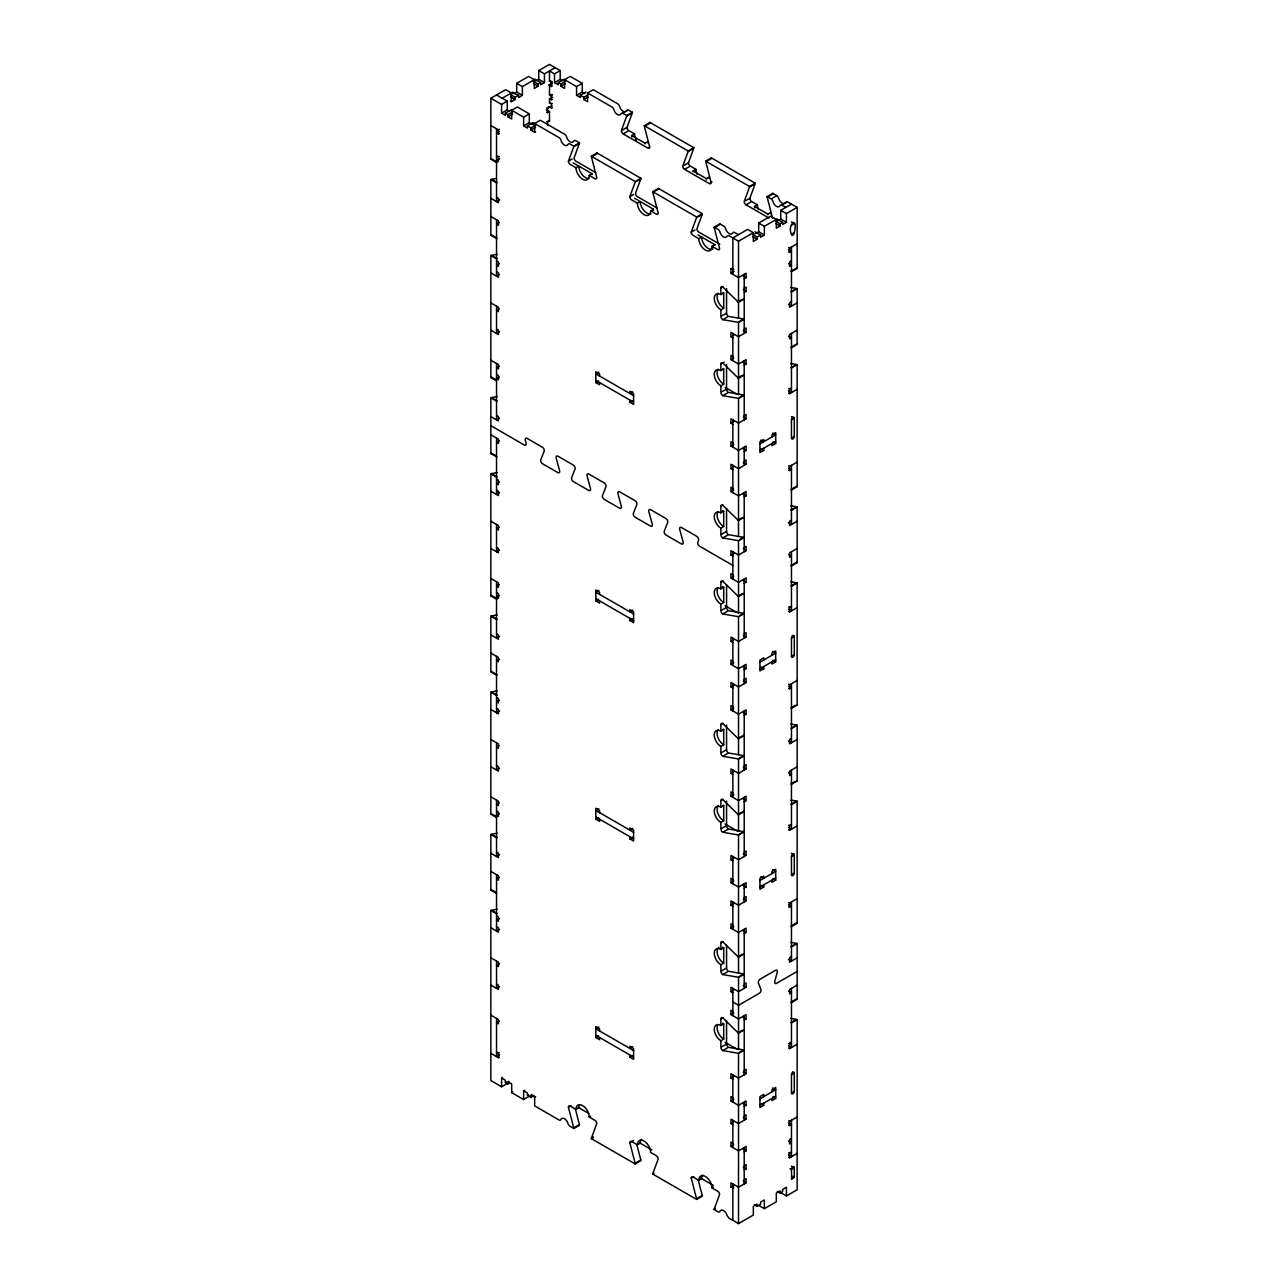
<?xml version="1.0" encoding="UTF-8"?>
<svg xmlns="http://www.w3.org/2000/svg" width="1288" height="1288" viewBox="0 0 1288 1288"><rect width="100%" height="100%" fill="white"/><g stroke="black" fill="none" stroke-linecap="round" stroke-linejoin="round"><path stroke-width="1.5" d="M794.294 1177.119L791.701 1179.389L791.46 1169.391A2.013 1.159 -60 0 1 792.877 1166.928A2.013 1.159 -60 0 1 794.294 1167.749L794.294 1177.119L792.877 1176.298M573.128 162.835L592.045 173.751L589.212 175.393A9.354 5.41 60 0 1 582.595 179.209A9.354 5.41 60 0 1 575.978 167.746L570.294 164.478A2.673 1.546 60 0 1 568.411 161.193L573.74 146.703A2.673 1.546 60 0 0 573.82 146.124L579.487 142.855L574.947 140.328L573.707 140.972A5.345 3.091 60 0 1 570.149 141.825A5.345 3.091 60 0 1 566.591 136.866A2.673 1.546 60 0 0 564.804 134.371L540.332 120.251L534.665 123.519L534.665 132.262L535.615 131.714M579.487 142.855A2.673 1.546 60 0 1 579.407 143.435L574.078 157.925A2.673 1.546 60 0 0 575.978 161.193L595.636 172.544M626.113 111.267A5.345 3.091 60 0 0 626.644 110.414L627.884 109.77L632.424 112.298L626.741 115.566A2.673 1.546 60 0 1 626.676 116.145L621.347 130.635A2.673 1.546 60 0 0 623.231 133.904L647.816 148.104A2.673 1.546 60 0 0 649.699 147.009L644.37 126.369A2.689 1.546 60 0 1 644.306 125.693L649.973 122.424L693.83 147.75A2.673 1.546 60 0 1 693.749 148.329L688.436 162.819L683.703 165.54M622.297 130.088L627.014 127.367L632.344 112.861A2.673 1.546 60 0 0 632.424 112.298M634.549 198.288L653.451 209.203L650.617 210.846A9.354 5.41 60 0 1 644 214.661A9.354 5.41 60 0 1 637.383 203.198L631.716 199.93A2.673 1.546 60 0 1 629.816 196.662L635.145 182.155A2.673 1.546 60 0 0 635.226 181.576L640.893 178.308L597.036 152.982L591.369 156.267A2.689 1.546 60 0 0 591.45 156.927L596.763 177.567A2.673 1.546 60 0 1 595.217 178.823L589.212 175.393M640.893 178.308A2.673 1.546 60 0 1 640.812 178.887L635.499 193.377A2.673 1.546 60 0 0 637.383 196.662L657.041 208.012M693.83 147.75L688.162 151.018A2.673 1.546 60 0 1 688.082 151.598L682.753 166.088A2.673 1.546 60 0 0 684.653 169.372L709.221 183.556A2.673 1.546 60 0 0 711.121 182.461L705.792 161.821A2.689 1.546 60 0 1 705.711 161.161L711.379 157.877L755.251 183.202A2.673 1.546 60 0 1 755.171 183.782L749.841 198.272L745.108 201.008M698.08 234.963L714.872 244.656L712.023 246.298A9.354 5.41 60 0 1 705.405 250.114A9.354 5.41 60 0 1 698.788 238.666L692.735 235.108A2.673 1.546 60 0 1 691.237 232.114L696.55 217.624A2.673 1.546 60 0 0 696.631 217.044L702.314 213.76L658.442 188.434L652.774 191.719A2.689 1.546 60 0 0 652.855 192.379L658.184 213.035A2.673 1.546 60 0 1 656.284 214.114L650.617 210.846M702.314 213.76A2.673 1.546 60 0 1 702.234 214.339L696.905 228.829A2.673 1.546 60 0 0 698.402 231.84L719.799 244.237M755.251 183.202L749.568 186.47A2.673 1.546 60 0 1 749.487 187.05L744.174 201.556A2.673 1.546 60 0 0 746.058 204.824L769 218.075M636.819 1144.533L640.812 1160.021A2.673 1.546 60 0 1 640.893 1160.681L635.226 1163.966L591.369 1138.64A2.689 1.546 60 0 1 591.45 1138.061L596.763 1123.571A2.673 1.546 60 0 0 595.217 1120.528L589.212 1117.018A9.354 5.41 60 0 0 582.595 1105.555A9.354 5.41 60 0 0 575.978 1109.37L570.294 1106.102A2.673 1.546 60 0 0 568.411 1107.197L573.74 1127.837A2.673 1.546 60 0 1 573.82 1128.497L579.487 1125.229A2.673 1.546 60 0 0 579.407 1124.553L575.414 1109.081M698.241 1179.985L702.234 1195.473A2.673 1.546 60 0 1 702.314 1196.133L696.631 1199.418L652.774 1174.092A2.689 1.546 60 0 1 652.855 1173.513L658.184 1159.023A2.673 1.546 60 0 0 656.284 1155.739L650.617 1152.47A9.354 5.41 60 0 0 644 1141.007A9.354 5.41 60 0 0 637.383 1144.823L631.716 1141.554A2.673 1.546 60 0 0 629.816 1142.649L635.145 1163.289A2.673 1.546 60 0 1 635.226 1163.966M754.285 1204.683L757.119 1206.325L757.119 1204.135L753.335 1206.325L753.335 1215.051L738.523 1223.6L728.863 1218.029L727.092 1215.534A5.345 3.091 60 0 0 723.518 1210.575A5.345 3.091 60 0 0 719.96 1211.428A2.673 1.546 60 0 1 718.173 1211.847L714.18 1209.545A2.689 1.546 60 0 1 714.26 1208.965L719.59 1194.475A2.673 1.546 60 0 0 718.108 1191.497L712.023 1187.922A9.354 5.41 60 0 0 705.405 1176.459A9.354 5.41 60 0 0 698.788 1180.291L692.735 1176.83A2.673 1.546 60 0 0 691.237 1178.101L696.55 1198.742A2.673 1.546 60 0 1 696.631 1199.418M551.892 82.851L549.574 84.654L549.477 94.604A2.013 1.159 -60 0 0 550.346 95.602A2.013 1.159 -60 0 0 551.892 94.362M497.071 162.127A2.673 1.546 -60 0 1 496.54 162.53L490.857 159.245L490.857 98.242L505.669 89.693L511.352 92.961L511.352 101.688L510.402 101.14M516.697 83.318L522.381 86.602L522.381 95.328L516.697 92.06L516.697 83.318L528.644 76.427L534.311 79.695L534.311 88.437L538.094 86.248L538.094 84.058L533.377 81.337M538.754 70.582L544.438 73.867L544.438 82.593L538.754 79.325L538.754 70.582L549.477 64.4L560.183 70.582L560.183 79.325L554.516 82.593L554.516 73.867L549.477 70.953L549.477 81.144L552.311 81.675M502.207 98.242L511.352 92.961M512.061 92.559L518.597 95.328L518.597 97.502L522.381 95.328M522.381 86.602L534.971 79.325L540.654 82.593L540.654 84.783L544.438 82.593M544.438 73.867L555.144 67.668M514.186 93.509L516.697 92.06M536.243 80.774L538.754 79.325M501.579 104.425L507.247 101.14L507.247 109.883L501.579 113.151L501.579 104.425L490.857 98.242M554.516 73.867L560.183 70.582M510.402 94.604L515.12 97.325L518.597 95.328M538.094 84.058L540.654 82.593M511.352 101.688L515.12 99.514L515.12 97.325M549.477 81.144L550.411 80.597M501.579 113.151L505.363 115.34L505.363 113.151L511.03 109.883M548.527 84.96L552.311 86.055M554.516 82.593L558.3 84.783L558.3 82.593L563.967 79.325L576.573 86.602L582.24 83.318L582.24 92.06L576.573 95.328L576.573 86.602M511.69 110.253L517.357 106.985L529.304 113.875L529.304 122.618L523.636 125.886L523.636 117.16L511.69 110.253L511.69 118.995L507.907 116.806L507.907 114.632L512.64 111.895M558.3 82.593L560.844 84.058L565.094 81.611M507.907 116.806L512.64 114.085M560.844 84.058L560.844 86.248L565.094 83.784M549.477 94.604L552.311 95.151M552.311 103.507L549.477 102.96L549.477 98.967L552.616 97.147M490.857 125.532L498.424 129.895L499.374 129.347M549.477 98.967L552.311 99.514M523.636 117.16L529.304 113.875M499.374 131.521L496.54 133.163L499.374 133.71M549.477 102.96L550.411 102.428M546.643 107.886L547.577 108.417L552.117 105.809M548.334 106.679L552.311 107.886M546.643 112.249L549.477 111.702L549.477 121.153L546.643 121.7M523.636 125.886L527.42 128.076L527.42 125.886L533.087 122.618L559.137 137.655A2.673 1.546 60 0 1 560.908 140.134A5.345 3.091 60 0 0 564.482 145.109A5.345 3.091 60 0 0 568.04 144.256L569.28 143.596L573.82 146.124M576.573 95.328L580.357 97.502L580.357 95.328L586.024 92.044M588.069 94.877L583.818 97.325L583.818 99.514L587.602 101.688L587.602 92.961L593.269 89.693L617.741 103.813A2.673 1.546 60 0 1 619.528 106.292A5.345 3.091 60 0 0 625.276 111.734M527.42 125.886L530.881 127.882L535.615 125.161M530.881 127.882L530.881 130.072L535.615 127.351M583.818 99.514L588.069 97.051M496.54 156.09L499.374 156.637M499.374 158.81L496.54 160.453L498.424 161.547L498.424 157.184M587.602 92.961L612.074 107.081A2.673 1.546 60 0 1 613.845 109.577A5.345 3.091 60 0 0 617.419 114.535A5.345 3.091 60 0 0 620.977 113.682L627.481 110.527M574.673 146.156L579.407 143.435M626.676 116.145L631.394 113.408M499.567 199.817L496.54 201.572L496.54 128.8M568.411 161.193L572.194 159.02M623.231 133.904L627.964 131.183M591.45 156.927L596.167 154.206M645.32 125.822L650.054 123.101A2.689 1.546 60 0 1 649.973 122.424M575.978 167.746L578.811 166.104A9.354 5.41 60 0 0 582.273 174.83A9.354 5.41 60 0 0 589.051 178.42M631.861 136.995A9.354 5.41 60 0 1 631.748 135.546L634.582 133.904A9.354 5.41 60 0 0 636.514 140.44M499.374 222.486L496.54 224.128L498.424 225.223L498.424 220.86L490.857 216.481M644.95 143.853A9.354 5.41 60 0 0 644.982 143.193L647.816 141.551A9.354 5.41 60 0 1 647.703 142.871M648.766 147.557L649.699 147.009M636.095 181.624L640.812 178.887M688.082 151.598L692.815 148.877M499.374 263.605L496.54 265.248L498.424 266.326L498.424 261.963L496.54 260.868M629.816 196.662L633.599 194.472M499.567 274.408L496.54 276.163L496.54 219.765M684.653 169.372L689.37 166.635M652.855 192.379L657.588 189.658M706.742 161.274L711.459 158.553A2.689 1.546 60 0 1 711.379 157.877M637.383 203.198L640.216 201.572A9.354 5.41 60 0 0 643.984 210.636A9.354 5.41 60 0 0 651.004 213.728M693.186 171.707A9.354 5.41 60 0 1 693.153 170.998L695.987 169.372A9.354 5.41 60 0 0 697.066 174.17M706.275 179.966A9.354 5.41 60 0 0 706.388 178.646L709.221 177.003A9.354 5.41 60 0 1 709.108 178.34M710.171 183.009L712.055 181.914M499.374 308.895L496.54 310.537L498.424 311.632L498.424 307.269L490.857 302.905M697.5 217.076L702.234 214.339M749.487 187.05L754.221 184.329M499.567 331.708L496.54 333.463L496.54 306.174M691.237 232.114L695.021 229.924M746.058 204.824L750.791 202.087M712.023 246.298L718.108 249.759A2.673 1.546 60 0 0 719.59 248.487L714.26 227.847A2.689 1.546 60 0 1 714.18 227.171L719.863 223.903L723.84 226.205A2.673 1.546 60 0 1 725.627 228.684A5.345 3.091 60 0 0 731.375 234.11M772.494 218.3A2.673 1.546 60 0 0 772.526 217.913L767.197 197.273A2.689 1.546 60 0 1 767.117 196.613L772.8 193.329L776.777 195.631A2.673 1.546 60 0 1 778.564 198.127A5.345 3.091 60 0 0 782.138 203.085A5.345 3.091 60 0 0 785.696 202.232L787.483 201.814L797.143 207.384L797.143 268.403L791.46 271.671A2.689 1.546 60 0 1 790.929 271.269M714.26 227.847L718.994 225.11M768.147 196.726L772.881 194.005M698.788 238.666L701.638 237.024A9.354 5.41 60 0 0 705.1 245.75A9.354 5.41 60 0 0 711.861 249.325M754.671 207.915A9.354 5.41 60 0 1 754.575 206.466L757.408 204.824A9.354 5.41 60 0 0 758.487 209.622M772.059 198.368L776.777 195.631M499.374 366.211L496.54 367.837L498.424 368.932L498.424 364.568L490.857 360.205M767.117 196.613L771.11 198.916A2.673 1.546 60 0 1 772.897 201.395A5.345 3.091 60 0 0 776.455 206.37A5.345 3.091 60 0 0 780.029 205.517L786.533 202.361M767.777 214.774A9.354 5.41 60 0 0 767.793 214.098L770.643 212.472A9.354 5.41 60 0 1 770.53 213.792M776.31 219.411L764.364 226.302L764.364 235.044L758.696 231.76L758.696 223.033L770.643 216.143L776.31 219.411L776.31 228.137L780.093 225.964L780.093 223.774L775.843 221.327M797.143 207.384L786.421 213.567L786.421 222.309L780.753 219.024L780.753 210.298L791.46 204.116M499.374 377.126L496.54 378.752L498.424 379.847L498.424 375.484L496.54 374.389M714.18 227.171L718.173 229.473A2.673 1.546 60 0 1 719.96 231.953A5.345 3.091 60 0 0 723.518 236.928A5.345 3.091 60 0 0 727.092 236.074L728.863 235.656L738.523 241.226L753.335 232.677L753.335 241.403L757.119 239.23L757.119 237.04L752.868 234.577M754.913 233.949L758.696 231.76M776.97 221.214L780.753 219.024M757.119 237.04L760.58 235.044L760.58 237.217L764.364 235.044M780.093 223.774L782.637 222.309L782.637 224.482L786.421 222.309M791.46 225.223L794.294 223.581L791.46 221.939M744.206 278.707L746.09 277.612L746.09 273.249L738.523 277.612L730.972 273.249L730.972 268.87L731.906 268.339M791.46 234.319L794.294 232.677C798.624 214.758 786.775 224.563 791.46 234.319A2.013 1.159 -60 0 0 792.877 235.124A2.013 1.159 -60 0 0 794.294 232.677M733.806 269.417L730.972 268.87M730.972 273.249L734.112 271.43M726.561 288.512L726.561 313.097A2.673 1.546 60 0 0 728.445 316.381L743.659 319.005A2.673 1.546 60 0 1 744.206 319.231L738.523 322.499A2.673 1.546 60 0 0 737.992 322.29L722.777 319.649A2.673 1.546 60 0 1 720.878 316.381L720.878 309.828A9.354 5.41 60 0 1 714.26 298.365A9.354 5.41 60 0 1 720.878 294.55L720.878 287.997L723.003 286.773M788.626 247.586L789.576 248.133L797.143 243.77M499.567 418.133L496.54 419.872L496.54 363.474M788.626 251.965L791.46 251.418L788.626 249.775M720.878 294.55L723.711 292.907L723.711 308.186L720.878 309.828M598.807 372.103L595.797 373.842L633.599 395.674M744.206 288.158L746.09 287.063L746.09 291.442L744.206 292.521M791.46 260.868L789.576 261.963L789.576 266.326L791.46 265.231L788.626 263.605M599.564 376.032L599.564 373.842L595.797 371.668L595.797 382.584L598.63 380.942M720.878 287.997A2.673 1.546 60 0 1 722.777 286.902L737.992 301.843L742.242 299.38M792.345 270.448L795.179 268.822M499.374 440.802L496.54 442.428L498.424 443.523L498.424 439.16L490.857 434.797M721.586 315.963L726.561 313.097M722.777 319.649L727.736 316.784M739.409 321.469L743.659 319.005M795.179 289.269L790.929 291.716A2.673 1.546 60 0 1 791.46 291.941L797.143 288.673L797.143 344.411L791.46 347.68A2.689 1.546 60 0 1 790.929 347.277M632.649 391.858L629.816 393.5L629.816 391.311L633.599 393.5L633.599 404.416L629.816 402.226L629.816 400.037M744.206 329.1L746.09 328.005L746.09 332.368L738.523 336.732L730.972 332.368L730.972 336.732L733.806 335.089M791.46 301.811L789.576 302.889L789.576 307.269L797.143 302.889M629.816 402.226L632.649 400.584M499.374 481.905L496.54 483.547L498.424 484.642L498.424 480.279L496.54 479.184M726.561 364.52L726.561 389.105A2.673 1.546 60 0 0 728.445 392.389L743.659 395.014A2.673 1.546 60 0 1 744.206 395.239L738.523 398.507A2.673 1.546 60 0 0 737.992 398.298L722.777 395.658A2.673 1.546 60 0 1 720.878 392.389L720.878 385.837A9.354 5.41 60 0 1 714.26 374.373A9.354 5.41 60 0 1 720.878 370.558L720.878 364.005L724.194 362.089M499.567 492.708L496.54 494.463L496.54 438.065M732.856 356.374L730.972 355.295L730.972 359.658L733.806 358.016M720.878 370.558L723.711 368.915L723.711 384.194L720.878 385.837M797.143 330.179L789.576 334.558L789.576 338.921L791.46 337.826L788.626 336.184M744.206 365.116L746.09 364.021L746.09 359.658L738.523 364.021L730.972 359.658M720.878 364.005A2.673 1.546 60 0 1 722.777 362.91L737.992 377.851L742.242 375.388M792.345 346.472L795.179 344.83M721.586 391.971L726.561 389.105M722.777 395.658L727.736 392.792M499.374 527.211L496.54 528.837L498.424 529.932L498.424 525.568L490.857 521.205M739.409 397.477L743.659 395.014M795.179 365.277L790.929 367.724A2.673 1.546 60 0 1 791.46 367.949L797.143 364.681L797.143 486.703L791.46 489.987A2.689 1.546 60 0 1 790.929 489.585M499.567 550.024L496.54 551.763L496.54 524.474M744.206 415.509L746.09 414.414L746.09 418.777L738.523 423.14L730.972 418.777L730.972 423.14L733.806 421.514M788.626 388.767L791.46 388.219M788.626 393.13L789.576 393.677L797.143 389.314M732.856 442.798L730.972 441.704L730.972 446.067L733.806 444.424M499.374 584.511L496.54 586.153L498.424 587.248L498.424 582.868L490.857 578.505M791.46 419.872L794.294 418.23L794.294 436.423A2.013 1.159 -60 0 1 792.877 438.886A2.013 1.159 -60 0 1 791.46 438.065L791.46 419.872A2.013 1.159 -60 0 1 792.877 417.409A2.013 1.159 -60 0 1 794.294 418.23L791.46 416.604M744.206 451.524L746.09 450.43L746.09 446.067L738.523 450.43L730.972 446.067M759.952 443.893L775.714 434.797L772.687 433.042M499.374 595.426L496.54 597.069L498.424 598.163L498.424 593.784L496.54 592.705M759.952 450.43L775.714 441.333M744.206 460.991L746.09 459.897L746.09 464.26L738.523 468.623L730.972 464.26L730.972 468.623L733.806 466.997M763.72 448.256L763.72 450.446L759.936 452.619L759.936 441.704L763.72 439.53L763.72 441.704L760.886 440.077M771.914 436.986L771.914 434.797L775.698 432.607L775.698 443.523L771.914 445.712L771.914 443.523M791.46 438.065L794.294 436.423M732.856 488.281L730.972 487.186L730.972 491.549L733.806 489.907M788.626 465.902L789.576 466.449L797.143 462.07M726.561 508.696L726.561 531.413A2.673 1.546 60 0 0 728.445 534.681L743.659 537.321A2.689 1.546 60 0 1 744.206 537.531L738.523 540.815A2.689 1.546 60 0 0 737.992 540.59L722.777 537.949A2.673 1.546 60 0 1 720.878 534.681L720.878 528.128A9.354 5.41 60 0 1 714.26 516.665A9.354 5.41 60 0 1 720.878 512.849L720.878 506.297L723.003 505.073M499.567 636.433L496.54 638.172L496.54 581.79M744.206 497.007L746.09 495.912L746.09 491.549L738.523 495.912L730.972 491.549M788.626 470.265L791.46 469.718L788.626 468.075M720.878 512.849L723.711 511.207L723.711 526.502L720.878 528.128M598.807 590.403L595.797 592.158L633.599 613.99M599.564 594.332L599.564 592.158L595.797 589.968L595.797 600.884L598.63 599.242M720.878 506.297A2.673 1.546 60 0 1 722.777 505.218L737.992 520.143L742.242 517.679M792.345 488.764L796.596 486.301A2.689 1.546 60 0 0 797.143 486.703M744.206 517.277L738.523 520.545A2.673 1.546 60 0 1 737.992 520.143M499.374 659.102L496.54 660.744L498.424 661.823L498.424 657.46L490.857 653.096M721.586 534.279L726.561 531.413M722.777 537.949L727.736 535.084M739.409 539.769L743.659 537.321M795.179 507.569L790.929 510.032A2.673 1.546 60 0 1 791.46 510.257L797.143 506.973L797.143 562.711L791.46 565.996A2.689 1.546 60 0 1 790.929 565.593M632.649 610.158L629.816 611.8L629.816 609.61L633.599 611.8L633.599 622.716L629.816 620.526L629.816 618.353M744.206 547.4L746.09 546.305L746.09 550.668L738.523 555.031L730.972 550.668L730.972 555.031L733.806 553.405M791.46 520.111L789.576 521.205L789.576 525.568L797.143 521.205M629.816 620.526L632.649 618.9M499.374 700.221L496.54 701.847L498.424 702.942L498.424 698.579L496.54 697.484M726.561 584.72L726.561 607.421A2.673 1.546 60 0 0 728.445 610.689L743.659 613.33A2.689 1.546 60 0 1 744.206 613.539L738.523 616.823A2.689 1.546 60 0 0 737.992 616.598L722.777 613.957A2.673 1.546 60 0 1 720.878 610.689L720.878 604.136A9.354 5.41 60 0 1 714.26 592.673A9.354 5.41 60 0 1 720.878 588.858L720.878 582.305L723.003 581.081M499.567 711.024L496.54 712.763L496.54 656.365M732.856 574.69L730.972 573.595L730.972 577.958L733.806 576.332M720.878 588.858L723.711 587.215L723.711 602.51L720.878 604.136M797.143 548.495L789.576 552.858L789.576 557.221L791.46 556.126L788.626 554.5M744.206 583.416L746.09 582.321L746.09 577.958L738.523 582.321L730.972 577.958M720.878 582.305A2.673 1.546 60 0 1 722.777 581.226L737.992 596.151L742.242 593.688M792.345 564.772L796.596 562.309A2.689 1.546 60 0 0 797.143 562.711M744.206 593.285L738.523 596.553A2.689 1.546 60 0 1 737.992 596.151M721.586 610.287L726.561 607.421M722.777 613.957L727.736 611.092M499.374 745.511L496.54 747.153L498.424 748.248L498.424 743.868L490.857 739.505M739.409 615.777L743.659 613.33M795.179 583.577L790.929 586.04A2.673 1.546 60 0 1 791.46 586.265L797.143 582.981L797.143 705.019L791.46 708.287A2.689 1.546 60 0 1 790.929 707.885L795.179 705.438M499.567 768.324L496.54 770.079L496.54 742.79M744.206 633.809L746.09 632.714L746.09 637.093L738.523 641.456L730.972 637.093L730.972 641.456L733.806 639.814M788.626 607.067L791.46 606.519M788.626 611.43L789.576 611.977L797.143 607.614M732.856 661.098L730.972 660.003L730.972 664.366L733.806 662.74M499.374 802.81L496.54 804.453L498.424 805.547L498.424 801.184L490.857 796.821M791.46 638.172L794.294 636.546A2.013 1.159 -60 0 0 792.877 635.725A2.013 1.159 -60 0 0 791.46 638.172L791.46 656.365A2.013 1.159 -60 0 0 792.877 657.186A2.013 1.159 -60 0 0 794.294 654.739L794.294 636.546L792.41 635.451M744.206 669.824L746.09 668.746L746.09 664.366L738.523 668.746L730.972 664.366M759.952 662.193L775.714 653.096L772.687 651.342M499.374 813.726L496.54 815.368L498.424 816.463L498.424 812.1L496.54 811.005M759.952 668.746L775.714 659.649M744.206 679.291L746.09 678.196L746.09 682.56L738.523 686.939L730.972 682.56L730.972 686.939L733.806 685.297M763.72 666.572L763.72 668.746L759.936 670.935L759.936 660.019L763.72 657.83L763.72 660.019M771.914 655.286L771.914 653.096L775.698 650.923L775.698 661.839L771.914 664.012L771.914 661.839M791.46 656.365L794.294 654.739M732.856 706.581L730.972 705.486L730.972 709.849L733.806 708.223M788.626 684.202L789.576 684.749L797.143 680.386M726.561 725.112L726.561 749.713A2.673 1.546 60 0 0 728.445 752.981L743.659 755.621A2.673 1.546 60 0 1 744.206 755.847L738.523 759.115A2.673 1.546 60 0 0 737.992 758.89L722.777 756.265A2.673 1.546 60 0 1 720.878 752.981L720.878 746.444A9.354 5.41 60 0 1 714.26 734.981A9.354 5.41 60 0 1 720.878 731.149L720.878 724.613L723.003 723.373M499.567 854.733L496.54 856.488L496.54 800.09M744.206 715.307L746.09 714.228L746.09 709.849L738.523 714.228L730.972 709.849M788.626 688.565L791.46 688.017L788.626 686.391M720.878 731.149L723.711 729.523L723.711 744.802L720.878 746.444M598.807 808.719L595.797 810.458L633.599 832.29M599.564 812.648L599.564 810.458L595.797 808.268L595.797 819.184L598.63 817.558M720.878 724.613A2.673 1.546 60 0 1 722.777 723.518L737.992 738.443L742.242 735.995M499.374 877.402L496.54 879.044L498.424 880.139L498.424 875.776L490.857 871.396M721.586 752.578L726.561 749.713M722.777 756.265L727.736 753.399M739.409 758.085L743.659 755.621M792.345 727.511L796.596 725.064A2.689 1.546 60 0 1 797.143 725.273L797.143 781.027L791.46 784.295A2.689 1.546 60 0 1 790.929 783.893L795.179 781.446M797.143 725.273L791.46 728.557A2.689 1.546 60 0 0 790.929 728.332M632.649 828.474L629.816 830.1L629.816 827.926L633.599 830.1L633.599 841.016L629.816 838.842L629.816 836.653M744.206 765.7L746.09 764.605L746.09 768.984L738.523 773.347L730.972 768.984L730.972 773.347L733.806 771.705M791.46 738.41L789.576 739.505L789.576 743.868L797.143 739.505M629.816 838.842L632.649 837.2M499.374 918.521L496.54 920.163L498.424 921.242L498.424 916.879L496.54 915.784M726.561 801.12L726.561 825.721A2.673 1.546 60 0 0 728.445 828.989L743.659 831.629A2.673 1.546 60 0 1 744.206 831.855L738.523 835.123A2.673 1.546 60 0 0 737.992 834.898L722.777 832.273A2.673 1.546 60 0 1 720.878 828.989L720.878 822.452A9.354 5.41 60 0 1 714.26 810.989A9.354 5.41 60 0 1 720.878 807.157L720.878 800.621L723.003 799.381M499.567 929.324L496.54 931.079L496.54 874.681M732.856 792.989L730.972 791.895L730.972 796.274L733.806 794.632M720.878 807.157L723.711 805.531L723.711 820.81L720.878 822.452M797.143 766.795L789.576 771.158L789.576 775.521L791.46 774.442L788.626 772.8M744.206 801.732L746.09 800.637L746.09 796.274L738.523 800.637L730.972 796.274M720.878 800.621A2.673 1.546 60 0 1 722.777 799.526L737.992 814.451L742.242 812.004M721.586 828.587L726.561 825.721M722.777 832.273L727.736 829.408M499.374 963.81L496.54 965.453L498.424 966.547L498.424 962.184L490.857 957.821M739.409 834.093L743.659 831.629M792.345 803.519L796.596 801.072A2.673 1.546 60 0 1 797.143 801.297L797.143 923.319L791.46 926.587A2.689 1.546 60 0 1 790.929 926.185M797.143 801.297L791.46 804.565A2.673 1.546 60 0 0 790.929 804.34M499.567 986.624L496.54 988.379L496.54 961.09M744.206 852.125L746.09 851.03L746.09 855.393L738.523 859.756L730.972 855.393L730.972 859.756L733.806 858.114M788.626 825.383L791.46 824.835M788.626 829.746L789.576 830.293L797.143 825.914M732.856 879.398L730.972 878.319L730.972 882.683L733.806 881.04M499.374 1021.126L496.54 1022.769L498.424 1023.847L498.424 1019.484L490.857 1015.121M791.46 856.488L794.294 854.846A2.013 1.159 -60 0 0 792.877 854.025A2.013 1.159 -60 0 0 791.46 856.488L791.46 874.681A2.013 1.159 -60 0 0 792.877 875.502A2.013 1.159 -60 0 0 794.294 873.039L794.294 854.846L791.46 853.203M744.206 888.14L746.09 887.046L746.09 882.683L738.523 887.046L730.972 882.683M759.952 880.493L775.714 871.396L772.687 869.658M759.952 887.046L775.714 877.949M744.206 897.591L746.09 896.512L746.09 900.875L738.523 905.239L730.972 900.875L730.972 905.239L733.806 903.596M763.72 884.872L763.72 887.062L759.936 889.235L759.936 878.319L763.72 876.146L763.72 878.319L760.886 876.677M771.914 873.586L771.914 871.413L775.698 869.223L775.698 880.139L771.914 882.328L771.914 880.139M791.46 874.681L794.294 873.039M496.54 1052.232L499.374 1052.779M499.567 1054.856L496.54 1056.595L496.54 1018.389M490.857 1053.326L498.424 1057.69L499.374 1057.142M732.856 924.881L730.972 923.786L730.972 928.165L733.806 926.523M788.626 902.502L789.576 903.049L797.143 898.686M726.561 945.312L726.561 968.013A2.673 1.546 60 0 0 728.445 971.297L743.659 973.921A2.673 1.546 60 0 1 744.206 974.147L738.523 977.431A2.673 1.546 60 0 0 737.992 977.206L722.777 974.565A2.673 1.546 60 0 1 720.878 971.297L720.878 964.744A9.354 5.41 60 0 1 714.26 953.281A9.354 5.41 60 0 1 720.878 949.465L720.878 942.913L723.003 941.689M744.206 933.623L746.09 932.528L746.09 928.165L738.523 932.528L730.972 928.165M788.626 906.881L791.46 906.333L788.626 904.691M720.878 949.465L723.711 947.823L723.711 963.102L720.878 964.744M507.247 1083.53L501.579 1086.798L501.579 1078.072L502.529 1077.525M598.807 1027.019L595.797 1028.758L633.599 1050.589M501.579 1078.072L505.363 1080.246L505.363 1082.435L506.297 1081.888M508.857 1083.353L507.907 1083.9L508.857 1081.179M599.564 1030.947L599.564 1028.758L595.797 1026.584L595.797 1037.5L598.63 1035.858M720.878 942.913A2.673 1.546 60 0 1 722.777 941.818L737.992 956.759L742.242 954.295M792.345 925.38L796.596 922.916A2.689 1.546 60 0 0 797.143 923.319M744.206 953.877L738.523 957.161A2.689 1.546 60 0 1 737.992 956.759M721.586 970.878L726.561 968.013M507.907 1081.727L511.69 1083.9L511.69 1092.643L512.817 1091.983M722.777 974.565L727.736 971.699M529.304 1096.249L523.636 1099.533L523.636 1090.807L524.586 1090.26M523.636 1090.807L527.42 1092.981L527.42 1095.17L528.354 1094.623M534.037 1095.347L530.881 1097.167L531.831 1094.43M739.409 976.385L743.659 973.921M795.179 944.185L790.929 946.632A2.673 1.546 60 0 1 791.46 946.857L797.143 943.589L797.143 999.327L791.46 1002.611A2.689 1.546 60 0 1 790.929 1002.193M530.881 1094.977L534.665 1097.167L535.615 1096.619M632.649 1046.774L629.816 1048.416L629.816 1046.226L633.599 1048.416L633.599 1059.332L629.816 1057.142L629.816 1054.953M744.206 984.016L746.09 982.921L746.09 987.284L738.523 991.647L730.972 987.284L730.972 991.647L733.806 990.005M791.46 956.726L789.576 957.821L789.576 962.184L797.143 957.821M629.816 1057.142L632.649 1055.5M797.143 971.458L776.535 983.356A2.673 1.546 -60 0 1 774.764 981.44L777.292 972.086A2.673 1.546 -60 0 0 775.473 970.315L760.194 979.138A2.673 1.546 -60 0 0 758.374 983.002L760.902 989.442A2.673 1.546 -60 0 1 759.131 993.402L738.523 1005.3L732.856 1002.016M726.561 1021.32L726.561 1044.021A2.673 1.546 60 0 0 728.445 1047.305L743.659 1049.929A2.673 1.546 60 0 1 744.206 1050.155L738.523 1053.439A2.673 1.546 60 0 0 737.992 1053.214L722.777 1050.573A2.673 1.546 60 0 1 720.878 1047.305L720.878 1040.752A9.354 5.41 60 0 1 714.26 1029.289A9.354 5.41 60 0 1 720.878 1025.473L720.878 1018.921L723.003 1017.697M568.411 1107.197L570.922 1105.732M732.856 1011.305L730.972 1010.211L730.972 1014.574L733.806 1012.932M575.978 1109.37L578.811 1107.728A9.354 5.41 60 0 1 579.552 1104.653M720.878 1025.473L723.711 1023.831L723.711 1039.11L720.878 1040.752M797.143 985.095L789.576 989.474L789.576 993.837L791.46 992.742L788.626 991.1M744.206 1020.032L746.09 1018.937L746.09 1014.574L738.523 1018.937L730.972 1014.574M589.212 1117.018L590.629 1116.197M720.878 1018.921A2.673 1.546 60 0 1 722.777 1017.826L737.992 1032.767L742.242 1030.303M792.345 1001.388L796.596 998.925A2.689 1.546 60 0 0 797.143 999.327M574.673 1127.29L579.407 1124.553M744.206 1029.885L738.523 1033.169A2.689 1.546 60 0 1 737.992 1032.767M721.586 1046.886L726.561 1044.021M722.777 1050.573L727.736 1047.707M739.409 1052.393L743.659 1049.929M795.179 1020.193L790.929 1022.656A2.673 1.546 60 0 1 791.46 1022.865L797.143 1019.597L797.143 1189.758L786.421 1195.956L780.753 1192.672M591.45 1138.061L593.333 1136.966M591.369 1138.64L593.253 1137.545M744.206 1070.425L746.09 1069.33L746.09 1073.693L738.523 1078.056L730.972 1073.693L730.972 1078.056L733.806 1076.43M788.626 1043.683L791.46 1043.135L790.043 1042.314M788.626 1048.046L789.576 1048.593L797.143 1044.23M629.816 1142.649L633.599 1140.46M637.383 1144.823L640.216 1143.197A9.354 5.41 60 0 1 641.698 1139.236M732.856 1097.714L730.972 1096.619L730.972 1100.982L733.806 1099.34M636.095 1162.742L640.812 1160.021M791.46 1074.788L794.294 1073.146L794.294 1091.339A2.013 1.159 -60 0 1 792.877 1093.802A2.013 1.159 -60 0 1 791.46 1092.981L791.46 1074.788A2.013 1.159 -60 0 1 792.877 1072.341A2.013 1.159 -60 0 1 794.294 1073.146L792.41 1072.067M744.206 1106.44L746.09 1105.345L746.09 1100.982L738.523 1105.345L730.972 1100.982M759.952 1098.809L775.714 1089.712L772.687 1087.957M759.952 1105.345L775.714 1096.249M744.206 1115.907L746.09 1114.812L746.09 1119.175L738.523 1123.539L730.972 1119.175L730.972 1123.539L733.806 1121.912M763.72 1103.172L763.72 1105.362L759.936 1107.535L759.936 1096.619L763.72 1094.446L763.72 1096.619M771.914 1091.902L771.914 1089.712L775.698 1087.539L775.698 1098.439L771.914 1100.628L771.914 1098.439M791.46 1092.981L794.294 1091.339M652.855 1173.513L653.805 1172.966M652.774 1174.092L653.724 1173.545M732.856 1143.197L730.972 1142.102L730.972 1146.465L733.806 1144.823M691.237 1178.101L693.749 1176.652M788.626 1120.818L789.576 1121.365L797.143 1117.002M744.206 1151.923L746.09 1150.828L746.09 1146.465L738.523 1150.828L730.972 1146.465M788.626 1125.181L791.46 1124.633L788.626 1122.991M698.788 1180.291L701.638 1178.649A9.354 5.41 60 0 1 702.717 1175.091M744.206 1165.753L746.09 1164.658L746.09 1169.021L744.206 1170.116M791.46 1138.463L789.576 1139.558L789.576 1143.921L791.46 1142.826L788.626 1141.184M712.023 1187.922L713.439 1187.101M697.5 1198.194L702.234 1195.473M744.206 1179.583L746.09 1178.488L746.09 1182.851L738.523 1187.214L730.972 1182.851L730.972 1187.214L734.112 1185.395M788.626 1152.841L791.46 1152.293M733.806 1187.761L730.972 1187.214M788.626 1157.204L789.576 1157.751L797.143 1153.372M714.26 1208.965L715.21 1208.418M714.18 1209.545L715.13 1208.997M791.46 1178.488L794.294 1176.846M757.119 1206.325L760.58 1204.312L760.58 1202.139L764.364 1199.949L764.364 1208.675L758.696 1205.407M777.26 1191.416L780.093 1193.058L782.637 1191.577L782.637 1189.404L786.421 1187.214L786.421 1195.956M764.364 1208.675L776.31 1201.785L776.31 1193.058L780.093 1190.869L780.093 1193.058M495.204 178.646L491.404 179.29A2.689 1.546 -60 0 0 490.857 179.515L490.857 235.253L496.54 238.538A2.689 1.546 -60 0 0 497.071 238.135M497.104 254.316L491.404 255.314A2.673 1.546 -60 0 0 490.857 255.523L490.857 377.561L496.54 380.829M497.104 396.607L491.404 397.606A2.689 1.546 -60 0 0 490.857 397.831L490.857 453.569L496.54 456.838A2.673 1.546 -60 0 0 496.943 456.548M497.104 472.632L491.404 473.614A2.689 1.546 -60 0 0 490.857 473.839L490.857 595.861L496.54 599.145A2.673 1.546 -60 0 0 497.071 598.727M497.104 614.923L491.404 615.906A2.689 1.546 -60 0 0 490.857 616.131L490.857 671.869L496.54 675.154A2.673 1.546 -60 0 0 497.071 674.751M497.104 690.932L491.404 691.914A2.689 1.546 -60 0 0 490.857 692.139L490.857 814.161L496.54 817.445M497.104 833.223L491.404 834.221A2.689 1.546 -60 0 0 490.857 834.431L490.857 890.185L496.54 893.453M497.104 909.231L491.404 910.23A2.689 1.546 -60 0 0 490.857 910.439L490.857 1080.616L501.579 1086.798M790.896 287.466L796.596 288.448A2.673 1.546 60 0 1 797.143 288.673M790.896 363.474L796.596 364.456A2.673 1.546 60 0 1 797.143 364.681M790.896 505.765L796.596 506.748A2.673 1.546 60 0 1 797.143 506.973M790.896 581.774L796.596 582.756A2.673 1.546 60 0 1 797.143 582.981M790.896 724.065L796.596 725.064M790.896 800.073L796.596 801.072M790.896 942.381L796.596 943.363A2.673 1.546 60 0 1 797.143 943.589M790.896 1018.389L796.596 1019.371A2.673 1.546 60 0 1 797.143 1019.597M582.24 83.318L570.294 76.427L564.627 79.695L564.627 88.437L560.844 86.248M622.764 113.263L626.741 115.566M644.306 125.693L688.162 151.018M705.711 161.161L749.568 186.47M781.8 205.082L785.793 207.384M560.183 79.325L562.711 80.774M582.24 92.06L584.768 93.509M780.753 210.298L786.421 213.567M580.357 95.328L583.818 97.325M792.877 222.486L794.294 223.307M550.894 83.044L552.311 83.865M634.582 133.904L628.914 130.635A2.673 1.546 60 0 1 627.014 127.367M695.987 169.372L690.32 166.088A2.673 1.546 60 0 1 688.436 162.819M757.408 204.824L751.725 201.556A2.673 1.546 60 0 1 749.841 198.272M776.97 219.024L782.637 222.309M631.748 135.546L644.982 143.193M693.153 170.998L706.388 178.646M754.575 206.466L767.809 214.098M533.377 83.511L538.094 86.248M775.843 223.5L780.093 225.964M758.696 223.033L764.364 226.302M546.321 109.883L549.477 111.702M754.913 231.76L760.58 235.044M753.335 232.677L747.668 229.393L732.856 237.958L732.856 274.328M510.402 96.777L515.12 99.514M752.868 236.767L757.119 239.23M548.527 120.621L549.477 121.153M496.54 94.958L507.247 101.14M738.523 234.674L733.983 232.146L732.759 232.806A5.345 3.091 60 0 1 732.228 233.643M591.369 156.267L635.226 181.576M652.774 191.719L696.631 217.044M507.247 109.883L509.774 111.332M529.304 122.618L531.831 124.067M505.363 113.151L507.907 114.632M530.881 130.072L534.665 132.262M743.256 275.97L746.09 277.612M788.433 304.419L791.46 306.174L791.46 247.054M743.256 289.8L746.09 291.442M495.188 161.032L491.404 158.843A2.673 1.546 -60 0 1 490.857 159.245M492.354 179.837L497.071 182.574A2.689 1.546 -60 0 0 496.54 182.799L490.857 179.515M743.256 330.726L746.09 332.368M496.54 197.209L498.424 198.288L498.424 202.667L490.857 198.288M730.972 336.732L732.856 337.826M743.256 362.379L746.09 364.021M788.433 390.844L791.46 392.582L791.46 333.463M495.188 237.04L491.404 234.851A2.689 1.546 -60 0 1 490.857 235.253M725.031 387.334L737.187 394.353M492.354 255.845L497.071 258.582A2.673 1.546 -60 0 0 496.54 258.808L490.857 255.523M496.54 271.784L498.424 272.879L498.424 277.242L490.857 272.879M743.256 417.135L746.09 418.777M772.864 441.897L775.698 443.523M730.972 423.14L732.856 424.235M760.886 448.804L763.72 450.446M743.256 448.804L746.09 450.43M743.256 462.617L746.09 464.26M595.797 380.395L633.599 402.226M595.797 382.584L599.564 384.758L599.564 382.584M496.54 329.1L498.424 330.179L498.424 334.558L490.857 330.179M730.972 468.623L732.856 469.718M743.256 494.27L746.09 495.912M788.433 522.735L791.46 524.474L791.46 465.354M496.138 379.88L491.404 377.159A2.673 1.546 -60 0 1 490.857 377.561M492.354 398.153L497.071 400.874A2.689 1.546 -60 0 0 496.54 401.099L490.857 397.831M743.256 549.042L746.09 550.668M496.54 415.509L498.424 416.604L498.424 420.967L490.857 416.604M730.972 555.031L732.856 556.126M490.857 425.7L524.313 445.004A2.673 1.546 60 0 0 526.084 443.088L525.295 440.158A2.673 1.546 60 0 1 527.098 438.387L542.377 447.21A2.673 1.546 60 0 1 544.196 451.074L540.735 459.897A2.673 1.546 60 0 0 542.538 463.761L557.817 472.583A2.673 1.546 60 0 0 559.636 470.812L556.158 457.981A2.673 1.546 60 0 1 557.978 456.21L573.257 465.032A2.673 1.546 60 0 1 575.076 468.896L571.598 477.735A2.673 1.546 60 0 0 573.418 481.583L588.697 490.406A2.673 1.546 60 0 0 590.516 488.651L587.038 475.803A2.673 1.546 60 0 1 588.858 474.048L604.136 482.871A2.673 1.546 60 0 1 605.956 486.719L602.478 495.558A2.673 1.546 60 0 0 604.297 499.406L619.576 508.229A2.673 1.546 60 0 0 621.396 506.474L617.918 493.642A2.673 1.546 60 0 1 619.737 491.871L635.016 500.694A2.673 1.546 60 0 1 636.836 504.558L633.358 513.381A2.673 1.546 60 0 0 635.177 517.245L650.456 526.067A2.673 1.546 60 0 0 652.275 524.297L648.798 511.465A2.673 1.546 60 0 1 650.617 509.694L665.896 518.517A2.673 1.546 60 0 1 667.715 522.381L664.238 531.22A2.673 1.546 60 0 0 666.057 535.067L681.336 543.89A2.673 1.546 60 0 0 683.155 542.119L679.678 529.288A2.673 1.546 60 0 1 681.497 527.533L696.776 536.355A2.673 1.546 60 0 1 698.595 540.203L697.79 542.232A2.673 1.546 60 0 0 699.577 546.192L732.856 565.416M743.256 580.695L746.09 582.321M788.433 609.144L791.46 610.882L791.46 551.763M496.138 455.888L491.404 453.167A2.673 1.546 -60 0 1 490.857 453.569M725.031 605.65L737.187 612.669M492.354 474.161L497.071 476.882A2.689 1.546 -60 0 0 496.54 477.107L490.857 473.839M496.54 490.1L498.424 491.179L498.424 495.558L490.857 491.195M743.256 635.451L746.09 637.093M772.864 660.197L775.698 661.839M730.972 641.456L732.856 642.551M760.886 667.104L763.72 668.746M743.256 667.104L746.09 668.746M743.256 680.933L746.09 682.56M595.797 598.695L633.599 620.526M595.797 600.884L599.564 603.074L599.564 600.884M496.54 547.4L498.424 548.495L498.424 552.858L490.857 548.495M730.972 686.939L732.856 688.017M743.256 712.586L746.09 714.228M788.433 741.035L791.46 742.79L791.46 683.654M495.188 597.648L491.404 595.459A2.673 1.546 -60 0 1 490.857 595.861M492.354 616.453L497.071 619.19A2.689 1.546 -60 0 0 496.54 619.399L490.857 616.131M743.256 767.342L746.09 768.984M496.54 633.809L498.424 634.904L498.424 639.267L490.857 634.904M730.972 773.347L732.856 774.442M743.256 798.995L746.09 800.637M788.433 827.443L791.46 829.198L791.46 770.063M495.188 673.656L491.404 671.467A2.673 1.546 -60 0 1 490.857 671.869M725.031 823.95L737.187 830.969M492.354 692.461L497.071 695.198A2.689 1.546 -60 0 0 496.54 695.407L490.857 692.139M496.54 708.4L498.424 709.495L498.424 713.858L490.857 709.495M743.256 853.751L746.09 855.393M772.864 878.496L775.698 880.139M730.972 859.756L732.856 860.851M760.886 885.42L763.72 887.062M743.256 885.403L746.09 887.046M743.256 899.233L746.09 900.875M595.797 817.011L633.599 838.842M595.797 819.184L599.564 821.374L599.564 819.184M496.54 765.7L498.424 766.795L498.424 771.158L490.857 766.795M730.972 905.239L732.856 906.333M743.256 930.886L746.09 932.528M788.433 959.335L791.46 961.09L791.46 901.97M496.138 816.495L491.404 813.758A2.673 1.546 -60 0 1 490.857 814.161M492.354 834.753L497.071 837.49A2.689 1.546 -60 0 0 496.54 837.715L490.857 834.431M743.256 985.642L746.09 987.284M496.54 852.125L498.424 853.203L498.424 857.583L490.857 853.203M730.972 991.647L732.856 992.742M743.256 1017.295L746.09 1018.937M788.433 1045.759L791.46 1047.498L791.46 988.379M496.138 892.504L491.404 889.767A2.673 1.546 -60 0 1 490.857 890.185M725.031 1042.266L737.187 1049.269M492.354 910.761L497.071 913.498A2.689 1.546 -60 0 0 496.54 913.723L490.857 910.439M496.54 926.7L498.424 927.795L498.424 932.158L490.857 927.795M743.256 1072.067L746.09 1073.693M772.864 1096.812L775.698 1098.439M730.972 1078.056L732.856 1079.151M760.886 1103.719L763.72 1105.362M743.256 1103.719L746.09 1105.345M743.256 1117.533L746.09 1119.175M595.797 1035.311L633.599 1057.142M595.797 1037.5L599.564 1039.674L599.564 1037.5M496.54 984.016L498.424 985.111L498.424 989.474L490.857 985.111M788.433 1154.901L791.46 1156.656L791.46 1120.27M730.972 1123.539L732.856 1124.633M791.46 1166.107L794.294 1167.749L791.46 1169.391L790.043 1168.57M743.256 1149.202L746.09 1150.828M743.256 1167.379L746.09 1169.021M743.256 1181.209L746.09 1182.851M578.296 1107.439L588.793 1113.508M639.701 1142.891L651.825 1149.894M699.77 1177.57L713.246 1185.346M505.363 1082.435L507.907 1083.9M527.42 1095.17L530.881 1097.167M511.69 1092.643L523.636 1099.533M573.82 1128.497L569.28 1125.793L568.04 1123.716A5.345 3.091 60 0 0 564.482 1118.741A5.345 3.091 60 0 0 560.908 1119.594A2.673 1.546 60 0 1 559.137 1120.029L534.665 1105.893L534.665 1097.167M789.576 248.133L789.576 252.512M789.576 389.314L789.576 393.677M789.576 466.449L789.576 470.812M789.576 607.614L789.576 611.977M789.576 684.749L789.576 689.112M789.576 825.914L789.576 830.293M789.576 903.049L789.576 907.428M789.576 1044.23L789.576 1048.593M789.576 1121.365L789.576 1125.728M789.576 1153.372L789.576 1157.751M744.206 274.328L744.206 333.463M744.206 360.753L744.206 419.872M744.206 447.161L744.206 465.354M744.206 492.644L744.206 551.763M744.206 579.053L744.206 638.172M744.206 665.461L744.206 683.654M744.206 710.944L744.206 770.063M744.206 797.353L744.206 856.488M744.206 883.777L744.206 901.97M744.206 929.244L744.206 988.379M744.206 1015.669L744.206 1074.788M744.206 1102.077L744.206 1120.27M744.206 1147.56L744.206 1183.946M738.523 241.226L738.523 318.12M738.523 322.499L738.523 394.788M738.523 398.507L738.523 536.371M738.523 540.815L738.523 613.088M738.523 616.823L738.523 754.671M738.523 759.115L738.523 831.404M738.523 835.123L738.523 972.987M738.523 977.431L738.523 1049.704M738.523 1053.439L738.523 1223.6M732.856 333.463L732.856 360.753M732.856 419.872L732.856 447.161M732.856 465.354L732.856 492.644M732.856 551.763L732.856 579.053M732.856 638.172L732.856 665.461M732.856 683.654L732.856 710.944M732.856 770.063L732.856 797.353M732.856 856.488L732.856 883.777M732.856 901.97L732.856 929.244M732.856 988.379L732.856 1015.669M732.856 1074.788L732.856 1102.077M732.856 1120.27L732.856 1147.56M732.856 1183.946L732.856 1220.332M551.361 82.223L551.361 86.602M551.361 95.698L551.361 100.062M551.361 104.054L551.361 108.417M547.577 108.417L547.577 112.797M547.577 122.247L547.577 125.161M534.971 79.325L534.971 80.951M533.087 122.618L533.087 124.791M512.914 92.044L512.914 93.686M498.424 129.895L498.424 134.258M498.424 1053.326L498.424 1057.69M797.143 781.027A2.689 1.546 60 0 1 796.596 780.625M797.143 705.019A2.689 1.546 60 0 1 796.596 704.616M797.143 344.411A2.689 1.546 60 0 1 796.596 344.009M797.143 268.403A2.689 1.546 60 0 1 796.596 268.001M772.832 193.828A2.689 1.546 60 0 1 772.8 193.329M737.992 377.851A2.689 1.546 60 0 0 738.523 378.253L744.206 374.969A2.689 1.546 60 0 1 743.659 374.567M737.992 301.843A2.689 1.546 60 0 0 738.523 302.245L744.206 298.961A2.689 1.546 60 0 1 743.659 298.558M723.711 308.186A9.354 5.41 60 0 1 717.899 300.829A9.354 5.41 60 0 1 718.173 293.165M723.131 292.601A9.354 5.41 60 0 1 723.711 292.907M723.711 384.194A9.354 5.41 60 0 1 717.899 376.837A9.354 5.41 60 0 1 718.173 369.173M723.131 368.61A9.354 5.41 60 0 1 723.711 368.915M723.711 526.502A9.354 5.41 60 0 1 717.835 511.948M722.52 510.644A9.354 5.41 60 0 1 723.711 511.207M719.944 224.563A2.689 1.546 60 0 1 719.863 223.903M714.872 244.656A9.354 5.41 60 0 1 714.84 245.332M712.924 248.954A9.354 5.41 60 0 1 712.425 249.18M658.522 189.111A2.689 1.546 60 0 1 658.442 188.434M653.451 209.203A9.354 5.41 60 0 1 653.338 210.54M597.117 153.658A2.689 1.546 60 0 1 597.036 152.982M592.045 173.751A9.354 5.41 60 0 1 592.013 174.427M723.711 602.51A9.354 5.41 60 0 1 717.835 587.956M722.52 586.652A9.354 5.41 60 0 1 723.711 587.215M737.992 814.451A2.689 1.546 60 0 0 738.523 814.853L744.206 811.585A2.689 1.546 60 0 1 743.659 811.182M737.992 738.443A2.689 1.546 60 0 0 738.523 738.845L744.206 735.577A2.689 1.546 60 0 1 743.659 735.174M723.711 744.802A9.354 5.41 60 0 1 717.899 737.428A9.354 5.41 60 0 1 718.173 729.781M723.131 729.201A9.354 5.41 60 0 1 723.711 729.523M723.711 820.81A9.354 5.41 60 0 1 717.899 813.436A9.354 5.41 60 0 1 718.173 805.789M723.131 805.209A9.354 5.41 60 0 1 723.711 805.531M723.711 963.102A9.354 5.41 60 0 1 717.609 954.859A9.354 5.41 60 0 1 719.042 947.356M722.52 947.26A9.354 5.41 60 0 1 723.711 947.823M723.711 1039.11A9.354 5.41 60 0 1 717.835 1024.572M722.52 1023.268A9.354 5.41 60 0 1 723.711 1023.831"/></g></svg>
